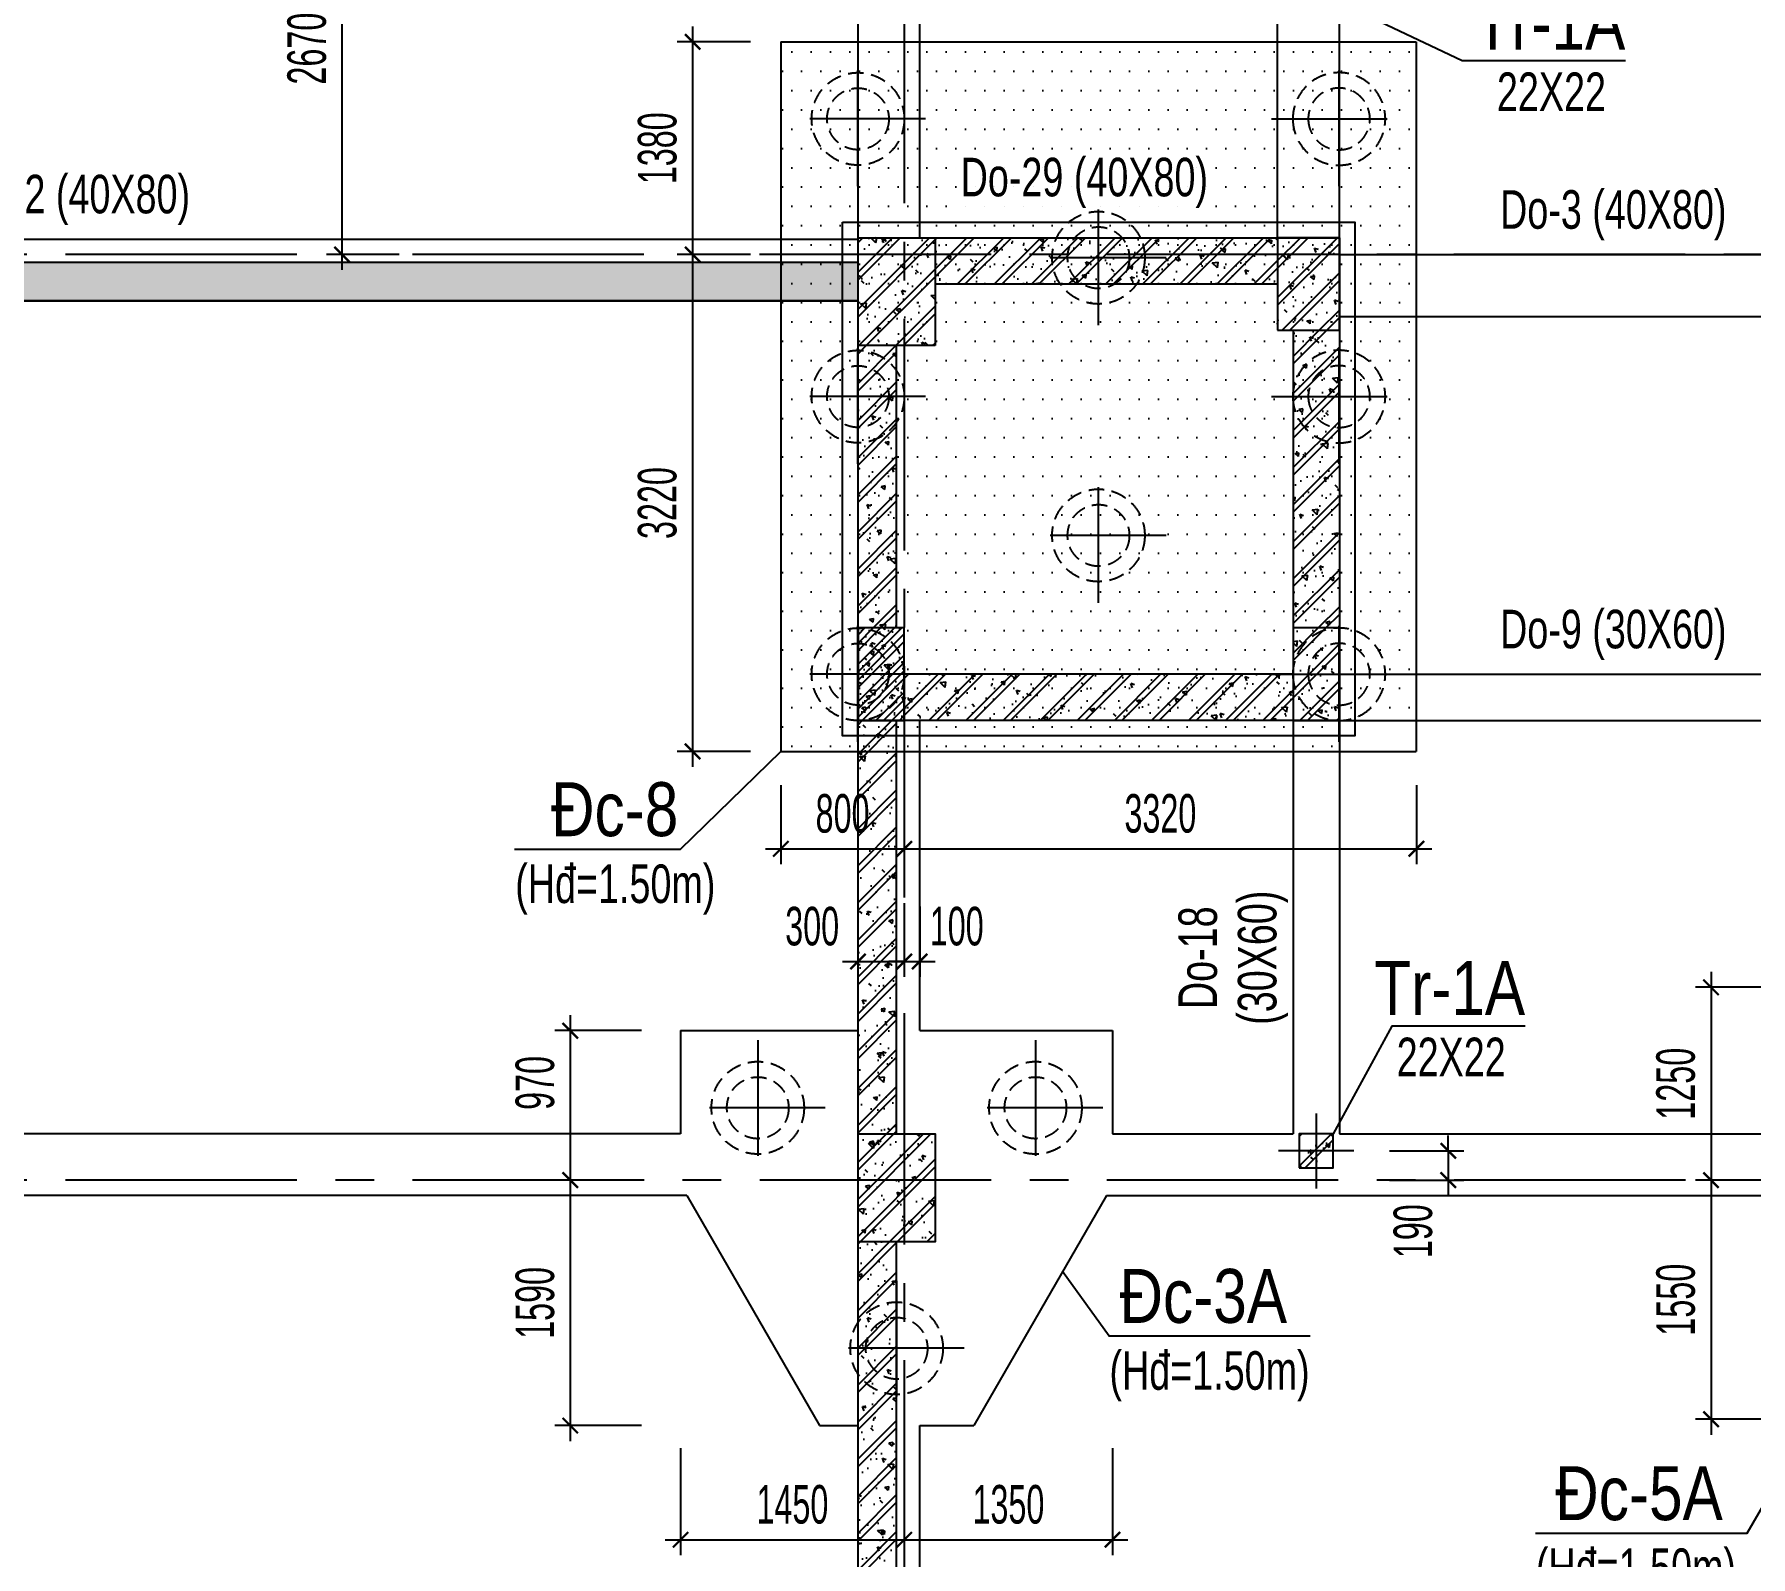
# Model space of a CAD drawing. Header units: millimetres. Extents: x 71 to 1853844, y -54216 to 5184.
# Drawn here: x 1788435 to 1799560, y -17602 to -7733 of the extents above; entities that cross this region are included whole.
import ezdxf
from ezdxf.enums import TextEntityAlignment as Align

# ---------------------------------------------------------------- set-up
doc = ezdxf.new("R2010")
doc.units = ezdxf.units.MM
doc.header["$LTSCALE"] = 1000
doc.header["$MEASUREMENT"] = 0
doc.header["$PDMODE"] = 3
doc.linetypes.add('CENTER2', pattern=[1.125, 0.75, -0.125, 0.125, -0.125])
doc.linetypes.add('HIDDEN', pattern=[0.375, 0.25, -0.125])
doc.layers.get('0').update_dxf_attribs({"linetype": 'CONTINUOUS'})
doc.layers.get('Defpoints').update_dxf_attribs({"linetype": 'CONTINUOUS'})
for name, color, linetype in [('CDC.01.AXIS', 160, 'CENTER2'), ('CDC.02.DIM', 1, 'CONTINUOUS'), ('CDC.03.BORDER', 3, 'CONTINUOUS'), ('CDC.04.HIDDEN', 8, 'HIDDEN'), ('CDC.06.TEXT', 2, 'CONTINUOUS'), ('CDC.09.COLUMN', 4, 'CONTINUOUS'), ('CDC.10.HATCH', 9, 'CONTINUOUS'), ('CDC.11.NOTE', 8, 'CONTINUOUS')]:
    doc.layers.add(name, color=color, linetype=linetype)
doc.layers.add('KCS_CHI', color=1, linetype='CONTINUOUS', lineweight=15)
doc.styles.add('ARIAL', font='arial.ttf', dxfattribs={"width": 0.6})
doc.dimstyles.new('100', dxfattribs={"dimscale": 100, "dimtxt": 2.5, "dimasz": 1, "dimexe": 1, "dimexo": 0, "dimgap": 1, "dimtad": 1, "dimdec": 0, "dimdsep": 46, "dimtxsty": 'ARIAL', "dimblk": 'ARCHTICK', "dimcen": 1, "dimdle": 1, "dimclrd": 1, "dimclre": 1, "dimclrt": 2, "dimadec": 0, "dimazin": 0, "dimtfac": 0.00072, "dimtdec": 0, "dimtix": 1, "dimtmove": 2, "dimatfit": 3, "dimldrblk": 'ARCHTICK', "dimfxl": 1, "dimtolj": 1, "dimarcsym": 0})
pattern_1 = [(140, (1206.07, 2432.2), (25.100854, 286.904073), [30, -330]), (85, (1206.07, 2432.2), (-300.876853, -55.500533), [24, -264]), (190.4514, (1208.16, 2456.1), (-275.775817, 231.403753), [25.496076, -280.456845]), (136.1842, (1126.07, 2432.2), (66.207606, 426.89642), [45, -495]), (186.6356, (1131.6, 2467.78), (-389.64715, 373.86508), [38.24412, -420.6852]), (81.1842, (1126.07, 2432.2), (-389.64744, 373.86478), [36, -396]), (111, (1146.07, 2472.2), (161.047556, 238.76282), [30, -330]), (316, (1146.07, 2472.2), (146.215924, 268.75285), [24, -264]), (161.4514, (1159.5, 2492.1), (-129.0122, 336.08905), [25.496076, -280.456845]), (157.5, (1206.07, 2432.2), (-117.749785, -62.3664733), [0, -260.8, 0, -268, 0, -265]), (94.5, (1206.07, 2432.2), (-152.041275, 113.34037), [0, -152.8, 0, -254.8, 0, -101]), (57.5, (1206.07, 2343), (9.021949, 213.5289745), [0, -100, 0, -312, 0, -414]), (47.5, (1206.07, 2303), (-40.041993, 233.274468), [0, -130, 0, -207.2, 0, -294]), (45, (1206.07, 2432.2), (-120.208153, 120.208153), []), (45, (1157.07, 2432.2), (-120.208153, 120.208153), [])]
pattern_2 = [(140, (2432396.05, -1818518.37), (25.100854, 286.904073), [30, -330]), (85, (2432396.05, -1818518.37), (-300.876853, -55.500533), [24, -264]), (190.4514, (2432398.14, -1818494.46), (-275.775817, 231.403753), [25.496076, -280.456845]), (136.1842, (2432316.05, -1818518.37), (66.207606, 426.89642), [45, -495]), (186.6356, (2432321.57, -1818482.8), (-389.64715, 373.86508), [38.24412, -420.6852]), (81.1842, (2432316.05, -1818518.37), (-389.64744, 373.86478), [36, -396]), (111, (2432336.05, -1818478.37), (161.047556, 238.76282), [30, -330]), (316, (2432336.05, -1818478.37), (146.215924, 268.75285), [24, -264]), (161.4514, (2432349.47, -1818458.47), (-129.0122, 336.08905), [25.496076, -280.456845]), (157.5, (2432396.05, -1818518.37), (-117.749785, -62.3664733), [0, -260.8, 0, -268, 0, -265]), (94.5, (2432396.05, -1818518.37), (-152.041275, 113.34037), [0, -152.8, 0, -254.8, 0, -101]), (57.5, (2432396.05, -1818607.57), (9.0219487, 213.5289745), [0, -100, 0, -312, 0, -414]), (47.5, (2432396.05, -1818647.57), (-40.041993, 233.274468), [0, -130, 0, -207.2, 0, -294]), (45, (2432396.05, -1818518.37), (-120.208153, 120.208153), []), (45, (2432347.05, -1818518.37), (-120.208153, 120.208153), [])]

# ---------------------------------------------------------------- blocks, each defined once
blk = doc.blocks.new('D600')
at = {"layer": 'CDC.01.AXIS'}
for p, q in [((2659919, 63050), (2659919, 62175)), ((2660356, 62612), (2659482, 62612))]:
    blk.add_line(p, q, dxfattribs=at)
at = {"layer": 'CDC.04.HIDDEN', "ltscale": 0.4}
for radius in [300, 200]:
    blk.add_circle((2659919, 62612), radius, dxfattribs=at)
blk = doc.blocks.new('_ARCHTICK')
at = {"color": 0, "linetype": 'ByBlock', "const_width": 0.15}
blk.add_lwpolyline([(-0.5, -0.5), (0.5, 0.5)], dxfattribs=at)
blk = doc.blocks.new('*D72')
at = {"layer": 'CDC.02.DIM', "color": 1, "lineweight": -2, "transparency": 16777216}
for p, q in [((1792624, -16898), (1792624, -17592)), ((1794074, -16898), (1794074, -17592)), ((1792524, -17492), (1794174, -17492))]:
    blk.add_line(p, q, dxfattribs=at)
at = {"layer": 'Defpoints', "color": 0, "transparency": 16777216}
for p in [(1792624, -16898), (1794074, -16898), (1794074, -17492)]:
    blk.add_point(p, dxfattribs=at)
at = {"layer": 'CDC.02.DIM', "color": 1, "lineweight": -2, "transparency": 16777216, "xscale": 100, "yscale": 100, "zscale": 100, "rotation": 180}
blk.add_blockref('_ARCHTICK', (1792624, -17492), dxfattribs=at)
at = {"layer": 'CDC.02.DIM', "color": 1, "lineweight": -2, "transparency": 16777216, "xscale": 100, "yscale": 100, "zscale": 100}
blk.add_blockref('_ARCHTICK', (1794074, -17492), dxfattribs=at)
at = {"layer": 'CDC.02.DIM', "color": 2, "transparency": 16777216, "insert": (1793349, -17264), "char_height": 250, "attachment_point": 5, "style": 'ARIAL'}
blk.add_mtext('\\A1;1450', dxfattribs=at)
blk = doc.blocks.new('*D73')
at = {"layer": 'CDC.02.DIM', "color": 1, "lineweight": -2, "transparency": 16777216}
for p, q in [((1794074, -16898), (1794074, -17592)), ((1795424, -16898), (1795424, -17592)), ((1793974, -17492), (1795524, -17492))]:
    blk.add_line(p, q, dxfattribs=at)
at = {"layer": 'Defpoints', "color": 0, "transparency": 16777216}
for p in [(1794074, -16898), (1795424, -16898), (1795424, -17492)]:
    blk.add_point(p, dxfattribs=at)
at = {"layer": 'CDC.02.DIM', "color": 1, "lineweight": -2, "transparency": 16777216, "xscale": 100, "yscale": 100, "zscale": 100, "rotation": 180}
blk.add_blockref('_ARCHTICK', (1794074, -17492), dxfattribs=at)
at = {"layer": 'CDC.02.DIM', "color": 1, "lineweight": -2, "transparency": 16777216, "xscale": 100, "yscale": 100, "zscale": 100}
blk.add_blockref('_ARCHTICK', (1795424, -17492), dxfattribs=at)
at = {"layer": 'CDC.02.DIM', "color": 2, "transparency": 16777216, "insert": (1794749, -17264), "char_height": 250, "attachment_point": 5, "style": 'ARIAL'}
blk.add_mtext('\\A1;1350', dxfattribs=at)
blk = doc.blocks.new('*D74')
at = {"layer": 'CDC.02.DIM', "color": 1, "lineweight": -2, "transparency": 16777216}
for p, q in [((1791909, -14092), (1791909, -15261)), ((1792370, -14192), (1791809, -14192)), ((1792370, -15161), (1791809, -15161))]:
    blk.add_line(p, q, dxfattribs=at)
at = {"layer": 'Defpoints', "color": 0, "transparency": 16777216}
for p in [(1792370, -14192), (1791909, -15161), (1792370, -15161)]:
    blk.add_point(p, dxfattribs=at)
at = {"layer": 'CDC.02.DIM', "color": 1, "lineweight": -2, "transparency": 16777216, "xscale": 100, "yscale": 100, "zscale": 100}
for p, rotation in [((1791909, -14192), 90), ((1791909, -15161), 270)]:
    blk.add_blockref('_ARCHTICK', p, dxfattribs=dict(at, rotation=rotation))
at = {"layer": 'CDC.02.DIM', "color": 2, "transparency": 16777216, "insert": (1791681, -14531), "char_height": 250, "attachment_point": 5, "rotation": 90, "style": 'ARIAL'}
blk.add_mtext('\\A1;970', dxfattribs=at)
blk = doc.blocks.new('*D75')
at = {"layer": 'CDC.02.DIM', "color": 1, "lineweight": -2, "transparency": 16777216}
for p, q in [((1791909, -15061), (1791909, -16852)), ((1792370, -15161), (1791809, -15161)), ((1792370, -16752), (1791809, -16752))]:
    blk.add_line(p, q, dxfattribs=at)
at = {"layer": 'Defpoints', "color": 0, "transparency": 16777216}
for p in [(1792370, -15161), (1791909, -16752), (1792370, -16752)]:
    blk.add_point(p, dxfattribs=at)
at = {"layer": 'CDC.02.DIM', "color": 1, "lineweight": -2, "transparency": 16777216, "xscale": 100, "yscale": 100, "zscale": 100}
for p, rotation in [((1791909, -15161), 90), ((1791909, -16752), 270)]:
    blk.add_blockref('_ARCHTICK', p, dxfattribs=dict(at, rotation=rotation))
at = {"layer": 'CDC.02.DIM', "color": 2, "transparency": 16777216, "insert": (1791681, -15957), "char_height": 250, "attachment_point": 5, "rotation": 90, "style": 'ARIAL'}
blk.add_mtext('\\A1;1590', dxfattribs=at)
blk = doc.blocks.new('*D133')
at = {"layer": 'CDC.02.DIM', "color": 1, "lineweight": -2, "transparency": 16777216}
for p, q in [((1799303, -13811), (1799303, -15261)), ((1799770, -13911), (1799203, -13911)), ((1799770, -15161), (1799203, -15161))]:
    blk.add_line(p, q, dxfattribs=at)
at = {"layer": 'Defpoints', "color": 0, "transparency": 16777216}
for p in [(1799770, -13911), (1799303, -15161), (1799770, -15161)]:
    blk.add_point(p, dxfattribs=at)
at = {"layer": 'CDC.02.DIM', "color": 1, "lineweight": -2, "transparency": 16777216, "xscale": 100, "yscale": 100, "zscale": 100}
for p, rotation in [((1799303, -13911), 90), ((1799303, -15161), 270)]:
    blk.add_blockref('_ARCHTICK', p, dxfattribs=dict(at, rotation=rotation))
at = {"layer": 'CDC.02.DIM', "color": 2, "transparency": 16777216, "insert": (1799075, -14536), "char_height": 250, "attachment_point": 5, "rotation": 90, "style": 'ARIAL'}
blk.add_mtext('\\A1;1250', dxfattribs=at)
blk = doc.blocks.new('*D134')
at = {"layer": 'CDC.02.DIM', "color": 1, "lineweight": -2, "transparency": 16777216}
for p, q in [((1799303, -15061), (1799303, -16811)), ((1799770, -15161), (1799203, -15161)), ((1799770, -16711), (1799203, -16711))]:
    blk.add_line(p, q, dxfattribs=at)
at = {"layer": 'Defpoints', "color": 0, "transparency": 16777216}
for p in [(1799770, -15161), (1799303, -16711), (1799770, -16711)]:
    blk.add_point(p, dxfattribs=at)
at = {"layer": 'CDC.02.DIM', "color": 1, "lineweight": -2, "transparency": 16777216, "xscale": 100, "yscale": 100, "zscale": 100}
for p, rotation in [((1799303, -15161), 90), ((1799303, -16711), 270)]:
    blk.add_blockref('_ARCHTICK', p, dxfattribs=dict(at, rotation=rotation))
at = {"layer": 'CDC.02.DIM', "color": 2, "transparency": 16777216, "insert": (1799075, -15936), "char_height": 250, "attachment_point": 5, "rotation": 90, "style": 'ARIAL'}
blk.add_mtext('\\A1;1550', dxfattribs=at)
blk = doc.blocks.new('*D184')
at = {"layer": 'CDC.02.DIM', "color": 1, "lineweight": -2, "transparency": 16777216}
for p, q in [((1793274, -12600), (1793274, -13113)), ((1794074, -12600), (1794074, -13113)), ((1793174, -13013), (1794174, -13013))]:
    blk.add_line(p, q, dxfattribs=at)
at = {"layer": 'Defpoints', "color": 0, "transparency": 16777216}
for p in [(1793274, -12600), (1794074, -12600), (1794074, -13013)]:
    blk.add_point(p, dxfattribs=at)
at = {"layer": 'CDC.02.DIM', "color": 1, "lineweight": -2, "transparency": 16777216, "xscale": 100, "yscale": 100, "zscale": 100, "rotation": 180}
blk.add_blockref('_ARCHTICK', (1793274, -13013), dxfattribs=at)
at = {"layer": 'CDC.02.DIM', "color": 1, "lineweight": -2, "transparency": 16777216, "xscale": 100, "yscale": 100, "zscale": 100}
blk.add_blockref('_ARCHTICK', (1794074, -13013), dxfattribs=at)
at = {"layer": 'CDC.02.DIM', "color": 2, "transparency": 16777216, "insert": (1793674, -12785), "char_height": 250, "attachment_point": 5, "style": 'ARIAL'}
blk.add_mtext('\\A1;800', dxfattribs=at)
blk = doc.blocks.new('*D185')
at = {"layer": 'CDC.02.DIM', "color": 1, "lineweight": -2, "transparency": 16777216}
for p, q in [((1794074, -12600), (1794074, -13113)), ((1797394, -12600), (1797394, -13113)), ((1793974, -13013), (1797494, -13013))]:
    blk.add_line(p, q, dxfattribs=at)
at = {"layer": 'Defpoints', "color": 0, "transparency": 16777216}
for p in [(1794074, -12600), (1797394, -12600), (1797394, -13013)]:
    blk.add_point(p, dxfattribs=at)
at = {"layer": 'CDC.02.DIM', "color": 1, "lineweight": -2, "transparency": 16777216, "xscale": 100, "yscale": 100, "zscale": 100, "rotation": 180}
blk.add_blockref('_ARCHTICK', (1794074, -13013), dxfattribs=at)
at = {"layer": 'CDC.02.DIM', "color": 1, "lineweight": -2, "transparency": 16777216, "xscale": 100, "yscale": 100, "zscale": 100}
blk.add_blockref('_ARCHTICK', (1797394, -13013), dxfattribs=at)
at = {"layer": 'CDC.02.DIM', "color": 2, "transparency": 16777216, "insert": (1795734, -12785), "char_height": 250, "attachment_point": 5, "style": 'ARIAL'}
blk.add_mtext('\\A1;3320', dxfattribs=at)
blk = doc.blocks.new('*D186')
at = {"layer": 'CDC.02.DIM', "color": 1, "lineweight": -2, "transparency": 16777216}
for p, q in [((1793077, -7782), (1792602, -7782)), ((1792702, -7682), (1792702, -9261)), ((1793077, -9161), (1792602, -9161))]:
    blk.add_line(p, q, dxfattribs=at)
at = {"layer": 'Defpoints', "color": 0, "transparency": 16777216}
for p in [(1793077, -7782), (1792702, -9161), (1793077, -9161)]:
    blk.add_point(p, dxfattribs=at)
at = {"layer": 'CDC.02.DIM', "color": 1, "lineweight": -2, "transparency": 16777216, "xscale": 100, "yscale": 100, "zscale": 100}
for p, rotation in [((1792702, -7782), 90), ((1792702, -9161), 270)]:
    blk.add_blockref('_ARCHTICK', p, dxfattribs=dict(at, rotation=rotation))
at = {"layer": 'CDC.02.DIM', "color": 2, "transparency": 16777216, "insert": (1792474, -8472), "char_height": 250, "attachment_point": 5, "rotation": 90, "style": 'ARIAL'}
blk.add_mtext('\\A1;1380', dxfattribs=at)
blk = doc.blocks.new('*D187')
at = {"layer": 'CDC.02.DIM', "color": 1, "lineweight": -2, "transparency": 16777216}
for p, q in [((1792702, -9061), (1792702, -12482)), ((1793077, -9161), (1792602, -9161)), ((1793077, -12382), (1792602, -12382))]:
    blk.add_line(p, q, dxfattribs=at)
at = {"layer": 'Defpoints', "color": 0, "transparency": 16777216}
for p in [(1793077, -9161), (1792702, -12382), (1793077, -12382)]:
    blk.add_point(p, dxfattribs=at)
at = {"layer": 'CDC.02.DIM', "color": 1, "lineweight": -2, "transparency": 16777216, "xscale": 100, "yscale": 100, "zscale": 100}
for p, rotation in [((1792702, -9161), 90), ((1792702, -12382), 270)]:
    blk.add_blockref('_ARCHTICK', p, dxfattribs=dict(at, rotation=rotation))
at = {"layer": 'CDC.02.DIM', "color": 2, "transparency": 16777216, "insert": (1792474, -10772), "char_height": 250, "attachment_point": 5, "rotation": 90, "style": 'ARIAL'}
blk.add_mtext('\\A1;3220', dxfattribs=at)
blk = doc.blocks.new('*D192')
at = {"layer": 'CDC.02.DIM', "color": 1, "lineweight": -2, "transparency": 16777216}
for p, q in [((1790429, -6391), (1790429, -9261)), ((1790800, -6491), (1790329, -6491)), ((1790800, -9161), (1790329, -9161))]:
    blk.add_line(p, q, dxfattribs=at)
at = {"layer": 'Defpoints', "color": 0, "transparency": 16777216}
for p in [(1790800, -6491), (1790429, -9161), (1790800, -9161)]:
    blk.add_point(p, dxfattribs=at)
at = {"layer": 'CDC.02.DIM', "color": 1, "lineweight": -2, "transparency": 16777216, "xscale": 100, "yscale": 100, "zscale": 100}
for p, rotation in [((1790429, -6491), 90), ((1790429, -9161), 270)]:
    blk.add_blockref('_ARCHTICK', p, dxfattribs=dict(at, rotation=rotation))
at = {"layer": 'CDC.02.DIM', "color": 2, "transparency": 16777216, "insert": (1790202, -7826), "char_height": 250, "attachment_point": 5, "rotation": 90, "style": 'ARIAL'}
blk.add_mtext('\\A1;2670', dxfattribs=at)
blk = doc.blocks.new('*D211')
at = {"layer": 'CDC.02.DIM', "color": 1, "lineweight": -2, "transparency": 16777216}
for p, q in [((1797600, -14971), (1797600, -14871)), ((1797219, -14971), (1797700, -14971)), ((1797600, -14971), (1797600, -15161)), ((1797219, -15161), (1797700, -15161)), ((1797600, -15161), (1797600, -15261))]:
    blk.add_line(p, q, dxfattribs=at)
at = {"layer": 'Defpoints', "color": 0, "transparency": 16777216}
for p in [(1797219, -14971), (1797219, -15161), (1797600, -15161)]:
    blk.add_point(p, dxfattribs=at)
at = {"layer": 'CDC.02.DIM', "color": 1, "lineweight": -2, "transparency": 16777216, "xscale": 100, "yscale": 100, "zscale": 100}
for p, rotation in [((1797600, -14971), 270), ((1797600, -15161), 90)]:
    blk.add_blockref('_ARCHTICK', p, dxfattribs=dict(at, rotation=rotation))
at = {"layer": 'CDC.02.DIM', "color": 2, "transparency": 16777216, "insert": (1797372, -15492), "char_height": 250, "attachment_point": 5, "rotation": 90, "style": 'ARIAL'}
blk.add_mtext('\\A1;190', dxfattribs=at)
blk = doc.blocks.new('*D438')
at = {"layer": 'Defpoints', "color": 0, "transparency": 16777216}
for p in [(1793774, -13365), (1794074, -13365), (1794074, -13744)]:
    blk.add_point(p, dxfattribs=at)
at = {"layer": 'KCS_CHI', "color": 1, "lineweight": -2, "transparency": 16777216}
for p, q in [((1793774, -13365), (1793774, -13844)), ((1794074, -13365), (1794074, -13844)), ((1793674, -13744), (1794174, -13744))]:
    blk.add_line(p, q, dxfattribs=at)
at = {"layer": 'KCS_CHI', "color": 1, "lineweight": -2, "transparency": 16777216, "xscale": 100, "yscale": 100, "zscale": 100, "rotation": 180}
blk.add_blockref('_ARCHTICK', (1793774, -13744), dxfattribs=at)
at = {"layer": 'KCS_CHI', "color": 1, "lineweight": -2, "transparency": 16777216, "xscale": 100, "yscale": 100, "zscale": 100}
blk.add_blockref('_ARCHTICK', (1794074, -13744), dxfattribs=at)
at = {"layer": 'KCS_CHI', "color": 2, "transparency": 16777216, "insert": (1793477, -13516), "char_height": 250, "attachment_point": 5, "style": 'ARIAL'}
blk.add_mtext('\\A1;300', dxfattribs=at)
blk = doc.blocks.new('*D439')
at = {"layer": 'Defpoints', "color": 0, "transparency": 16777216}
for p in [(1794074, -13365), (1794174, -13388), (1794174, -13744)]:
    blk.add_point(p, dxfattribs=at)
at = {"layer": 'KCS_CHI', "color": 1, "lineweight": -2, "transparency": 16777216}
for p, q in [((1794074, -13365), (1794074, -13844)), ((1794174, -13388), (1794174, -13844)), ((1794074, -13744), (1793974, -13744)), ((1794074, -13744), (1794174, -13744)), ((1794174, -13744), (1794274, -13744))]:
    blk.add_line(p, q, dxfattribs=at)
at = {"layer": 'KCS_CHI', "color": 1, "lineweight": -2, "transparency": 16777216, "xscale": 100, "yscale": 100, "zscale": 100}
blk.add_blockref('_ARCHTICK', (1794074, -13744), dxfattribs=at)
at = {"layer": 'KCS_CHI', "color": 1, "lineweight": -2, "transparency": 16777216, "xscale": 100, "yscale": 100, "zscale": 100, "rotation": 180}
blk.add_blockref('_ARCHTICK', (1794174, -13744), dxfattribs=at)
at = {"layer": 'KCS_CHI', "color": 2, "transparency": 16777216, "insert": (1794414, -13516), "char_height": 250, "attachment_point": 5, "style": 'ARIAL'}
blk.add_mtext('\\A1;100', dxfattribs=at)

msp = doc.modelspace()

# ---------------------------------------------------------------- hatches: boundary and pattern name
at = {"layer": 'CDC.10.HATCH'}
h = msp.add_hatch(dxfattribs=at)
h.set_pattern_fill('DOTS', color=256, scale=2000, style=0)
h.set_pattern_definition([(0, (-2903.93, 9402.2), (62.5, 125), [0, -125])])
h.paths.add_polyline_path([(1797391.9, -7781.5), (1793274.3, -7781.5), (1793274.3, -9061.7), (1793274.3, -12381.5), (1794174.3, -12381.5), (1796894.2, -12381.5), (1796894.2, -12181.5), (1797391.9, -12181.5)])
h = msp.add_hatch(dxfattribs=at)
h.set_pattern_fill('1BETONG2-BOP', color=256, scale=40, angle=90, style=0, pattern_type=2)
h.set_pattern_definition(pattern_1)
h.paths.add_polyline_path([(1794274.3, -9051.5), (1793774.3, -9051.5), (1793774.3, -9751.5), (1794274.3, -9751.5)])
h = msp.add_hatch(dxfattribs=at)
h.set_pattern_fill('1BETONG2-BOP', color=256, scale=40, angle=90, style=0, pattern_type=2)
h.set_pattern_definition(pattern_1)
h.paths.add_polyline_path([(1794274.3, -9051.5), (1793774.3, -9051.5), (1793774.3, -9751.5), (1794274.3, -9751.5)])
h = msp.add_hatch(dxfattribs=at)
h.set_pattern_fill('1BETONG2-BOP', color=256, scale=40, angle=90, style=0, pattern_type=2)
h.set_pattern_definition(pattern_1)
h.paths.add_polyline_path([(1794274.3, -9051.5), (1793774.3, -9051.5), (1793774.3, -9751.5), (1794274.3, -9751.5)])
h = msp.add_hatch(dxfattribs=at)
h.set_pattern_fill('1BETONG2-BOP', color=256, scale=40, angle=90, style=0, pattern_type=2)
h.set_pattern_definition(pattern_1)
h.paths.add_polyline_path([(1794274.3, -9051.5), (1793774.3, -9051.5), (1793774.3, -9751.5), (1794274.3, -9751.5)])
h = msp.add_hatch(dxfattribs=at)
h.set_pattern_fill('1BETONG2-BOP', color=256, scale=40, angle=90, style=0, pattern_type=2)
h.set_pattern_definition(pattern_1)
h.paths.add_polyline_path([(1794274.3, -9051.5), (1793774.3, -9051.5), (1793774.3, -9751.5), (1794274.3, -9751.5)])
h = msp.add_hatch(dxfattribs=at)
h.set_pattern_fill('1BETONG2-BOP', color=256, scale=40, angle=90, style=0, pattern_type=2)
h.set_pattern_definition(pattern_1)
h.paths.add_polyline_path([(1794274.3, -9051.5), (1793774.3, -9051.5), (1793774.3, -9751.5), (1794274.3, -9751.5)])
h = msp.add_hatch(dxfattribs=at)
h.set_pattern_fill('1BETONG2-BOP', color=256, scale=40, angle=90, style=0, pattern_type=2)
h.set_pattern_definition(pattern_1)
h.paths.add_polyline_path([(1796494.2, -9051.5), (1794274.3, -9051.5), (1794274.3, -9351.5), (1796494.2, -9351.5)])
h.paths.add_polyline_path([(1796894.2, -9651.5), (1796594.2, -9651.5), (1796594.2, -11581.5), (1796894.2, -11581.5)])
h.paths.add_polyline_path([(1796594.2, -11881.5), (1794074.3, -11881.5), (1794074.3, -12181.5), (1796594.2, -12181.5)])
h.paths.add_polyline_path([(1794024.3, -11581.5), (1794024.3, -9751.5), (1793774.3, -9751.5), (1793774.3, -11581.5)])
h = msp.add_hatch(dxfattribs=at)
h.set_pattern_fill('1BETONG2-BOP', color=256, scale=40, angle=90, style=0, pattern_type=2)
h.set_pattern_definition(pattern_1)
h.paths.add_polyline_path([(1796894.2, -9651.5), (1796894.2, -9051.5), (1796494.2, -9051.5), (1796494.2, -9651.5)])
h = msp.add_hatch(dxfattribs=at)
h.set_pattern_fill('1BETONG2-BOP', color=256, scale=40, angle=90, style=0, pattern_type=2)
h.set_pattern_definition(pattern_1)
h.paths.add_polyline_path([(1796894.2, -9651.5), (1796894.2, -9051.5), (1796494.2, -9051.5), (1796494.2, -9651.5)])
h = msp.add_hatch(dxfattribs=at)
h.set_pattern_fill('1BETONG2-BOP', color=256, scale=40, angle=90, style=0, pattern_type=2)
h.set_pattern_definition(pattern_1)
h.paths.add_polyline_path([(1796894.2, -9651.5), (1796894.2, -9051.5), (1796494.2, -9051.5), (1796494.2, -9651.5)])
h = msp.add_hatch(dxfattribs=at)
h.set_pattern_fill('1BETONG2-BOP', color=256, scale=40, angle=90, style=0, pattern_type=2)
h.set_pattern_definition(pattern_1)
h.paths.add_polyline_path([(1796894.2, -9651.5), (1796894.2, -9051.5), (1796494.2, -9051.5), (1796494.2, -9651.5)])
h = msp.add_hatch(dxfattribs=at)
h.set_pattern_fill('1BETONG2-BOP', color=256, scale=40, angle=90, style=0, pattern_type=2)
h.set_pattern_definition(pattern_1)
h.paths.add_polyline_path([(1796894.2, -9651.5), (1796894.2, -9051.5), (1796494.2, -9051.5), (1796494.2, -9651.5)])
h = msp.add_hatch(dxfattribs=at)
h.set_pattern_fill('1BETONG2-BOP', color=256, scale=40, angle=90, style=0, pattern_type=2)
h.set_pattern_definition(pattern_1)
h.paths.add_polyline_path([(1796894.2, -9651.5), (1796894.2, -9051.5), (1796494.2, -9051.5), (1796494.2, -9651.5)])
h = msp.add_hatch(dxfattribs=at)
h.set_pattern_fill('1BETONG2-BOP', color=256, scale=40, angle=90, style=0, pattern_type=2)
h.set_pattern_definition(pattern_1)
h.paths.add_polyline_path([(1793774.3, -9211.7), (1786324.3, -9211.7), (1786324.3, -9461.7), (1793774.3, -9461.7)])
h = msp.add_hatch(dxfattribs=at)
h.set_pattern_fill('1BETONG2-BOP', color=256, scale=40, angle=90, style=0, pattern_type=2)
h.set_pattern_definition(pattern_2)
h.paths.add_polyline_path([(1794074.3, -12181.5), (1794074.3, -11581.5), (1793774.3, -11581.5), (1793774.3, -12181.5)])
h = msp.add_hatch(dxfattribs=at)
h.set_pattern_fill('1BETONG2-BOP', color=256, scale=40, angle=90, style=0, pattern_type=2)
h.set_pattern_definition(pattern_2)
h.paths.add_polyline_path([(1794074.3, -12181.5), (1794074.3, -11581.5), (1793774.3, -11581.5), (1793774.3, -12181.5)])
h = msp.add_hatch(dxfattribs=at)
h.set_pattern_fill('1BETONG2-BOP', color=256, scale=40, angle=90, style=0, pattern_type=2)
h.set_pattern_definition(pattern_2)
h.paths.add_polyline_path([(1794074.3, -12181.5), (1794074.3, -11581.5), (1793774.3, -11581.5), (1793774.3, -12181.5)])
h = msp.add_hatch(dxfattribs=at)
h.set_pattern_fill('1BETONG2-BOP', color=256, scale=40, angle=90, style=0, pattern_type=2)
h.set_pattern_definition(pattern_2)
h.paths.add_polyline_path([(1794074.3, -12181.5), (1794074.3, -11581.5), (1793774.3, -11581.5), (1793774.3, -12181.5)])
h = msp.add_hatch(dxfattribs=at)
h.set_pattern_fill('1BETONG2-BOP', color=256, scale=40, angle=90, style=0, pattern_type=2)
h.set_pattern_definition(pattern_2)
h.paths.add_polyline_path([(1794074.3, -12181.5), (1794074.3, -11581.5), (1793774.3, -11581.5), (1793774.3, -12181.5)])
h = msp.add_hatch(dxfattribs=at)
h.set_pattern_fill('1BETONG2-BOP', color=256, scale=40, angle=90, style=0, pattern_type=2)
h.set_pattern_definition(pattern_2)
h.paths.add_polyline_path([(1794074.3, -12181.5), (1794074.3, -11581.5), (1793774.3, -11581.5), (1793774.3, -12181.5)])
h = msp.add_hatch(dxfattribs=at)
h.set_pattern_fill('1BETONG2-BOP', color=256, scale=40, angle=90, style=0, pattern_type=2)
h.set_pattern_definition(pattern_2)
h.paths.add_polyline_path([(1794074.3, -12181.5), (1794074.3, -11581.5), (1793774.3, -11581.5), (1793774.3, -12181.5)])
h = msp.add_hatch(dxfattribs=at)
h.set_pattern_fill('1BETONG2-BOP', color=256, scale=40, angle=90, style=0, pattern_type=2)
h.set_pattern_definition(pattern_2)
h.paths.add_polyline_path([(1794074.3, -12181.5), (1794074.3, -11581.5), (1793774.3, -11581.5), (1793774.3, -12181.5)])
h = msp.add_hatch(dxfattribs=at)
h.set_pattern_fill('1BETONG2-BOP', color=256, scale=40, angle=90, style=0, pattern_type=2)
h.set_pattern_definition(pattern_2)
h.paths.add_polyline_path([(1794074.3, -12181.5), (1794074.3, -11581.5), (1793774.3, -11581.5), (1793774.3, -12181.5)])
h = msp.add_hatch(dxfattribs=at)
h.set_pattern_fill('1BETONG2-BOP', color=256, scale=40, angle=90, style=0, pattern_type=2)
h.set_pattern_definition(pattern_2)
h.paths.add_polyline_path([(1794074.3, -12181.5), (1794074.3, -11581.5), (1793774.3, -11581.5), (1793774.3, -12181.5)])
h = msp.add_hatch(dxfattribs=at)
h.set_pattern_fill('1BETONG2-BOP', color=256, scale=40, angle=90, style=0, pattern_type=2)
h.set_pattern_definition(pattern_2)
h.paths.add_polyline_path([(1794074.3, -12181.5), (1794074.3, -11581.5), (1793774.3, -11581.5), (1793774.3, -12181.5)])
h = msp.add_hatch(dxfattribs=at)
h.set_pattern_fill('1BETONG2-BOP', color=256, scale=40, angle=90, style=0, pattern_type=2)
h.set_pattern_definition(pattern_2)
h.paths.add_polyline_path([(1794074.3, -12181.5), (1794074.3, -11581.5), (1793774.3, -11581.5), (1793774.3, -12181.5)])
h = msp.add_hatch(dxfattribs=at)
h.set_pattern_fill('1BETONG2-BOP', color=256, scale=40, angle=90, style=0, pattern_type=2)
h.set_pattern_definition(pattern_2)
h.paths.add_polyline_path([(1794074.3, -12181.5), (1794074.3, -11581.5), (1793774.3, -11581.5), (1793774.3, -12181.5)])
h = msp.add_hatch(dxfattribs=at)
h.set_pattern_fill('1BETONG2-BOP', color=256, scale=40, angle=90, style=0, pattern_type=2)
h.set_pattern_definition(pattern_2)
h.paths.add_polyline_path([(1794074.3, -12181.5), (1794074.3, -11581.5), (1793774.3, -11581.5), (1793774.3, -12181.5)])
h = msp.add_hatch(dxfattribs=at)
h.set_pattern_fill('1BETONG2-BOP', color=256, scale=40, angle=90, style=0, pattern_type=2)
h.set_pattern_definition(pattern_2)
h.paths.add_polyline_path([(1794074.3, -12181.5), (1794074.3, -11581.5), (1793774.3, -11581.5), (1793774.3, -12181.5)])
h = msp.add_hatch(dxfattribs=at)
h.set_pattern_fill('1BETONG2-BOP', color=256, scale=40, angle=90, style=0, pattern_type=2)
h.set_pattern_definition(pattern_1)
h.paths.add_polyline_path([(1794074.3, -12181.5), (1794074.3, -11581.5), (1793774.3, -11581.5), (1793774.3, -12181.5)])
h = msp.add_hatch(dxfattribs=at)
h.set_pattern_fill('1BETONG2-BOP', color=256, scale=40, angle=90, style=0, pattern_type=2)
h.set_pattern_definition(pattern_1)
h.paths.add_polyline_path([(1796894.2, -12181.5), (1796894.2, -11581.5), (1796594.2, -11581.5), (1796594.2, -12181.5)])
h = msp.add_hatch(dxfattribs=at)
h.set_pattern_fill('1BETONG2-BOP', color=256, scale=40, angle=90, style=0, pattern_type=2)
h.set_pattern_definition(pattern_1)
h.paths.add_polyline_path([(1796894.2, -12181.5), (1796894.2, -11581.5), (1796594.2, -11581.5), (1796594.2, -12181.5)])
h = msp.add_hatch(dxfattribs=at)
h.set_pattern_fill('1BETONG2-BOP', color=256, scale=40, angle=90, style=0, pattern_type=2)
h.set_pattern_definition(pattern_1)
h.paths.add_polyline_path([(1796894.2, -12181.5), (1796894.2, -11581.5), (1796594.2, -11581.5), (1796594.2, -12181.5)])
h = msp.add_hatch(dxfattribs=at)
h.set_pattern_fill('1BETONG2-BOP', color=256, scale=40, angle=90, style=0, pattern_type=2)
h.set_pattern_definition(pattern_1)
h.paths.add_polyline_path([(1796894.2, -12181.5), (1796894.2, -11581.5), (1796594.2, -11581.5), (1796594.2, -12181.5)])
h = msp.add_hatch(dxfattribs=at)
h.set_pattern_fill('1BETONG2-BOP', color=256, scale=40, angle=90, style=0, pattern_type=2)
h.set_pattern_definition(pattern_1)
h.paths.add_polyline_path([(1796894.2, -12181.5), (1796894.2, -11581.5), (1796594.2, -11581.5), (1796594.2, -12181.5)])
h = msp.add_hatch(dxfattribs=at)
h.set_pattern_fill('1BETONG2-BOP', color=256, scale=40, angle=90, style=0, pattern_type=2)
h.set_pattern_definition(pattern_1)
h.paths.add_polyline_path([(1796894.2, -12181.5), (1796894.2, -11581.5), (1796594.2, -11581.5), (1796594.2, -12181.5)])
h = msp.add_hatch(dxfattribs=at)
h.set_pattern_fill('1BETONG2-BOP', color=256, scale=40, angle=90, style=0, pattern_type=2)
h.set_pattern_definition(pattern_1)
h.paths.add_polyline_path([(1796894.2, -12181.5), (1796894.2, -11581.5), (1796594.2, -11581.5), (1796594.2, -12181.5)])
h = msp.add_hatch(dxfattribs=at)
h.set_pattern_fill('1BETONG2-BOP', color=256, scale=40, angle=90, style=0, pattern_type=2)
h.set_pattern_definition(pattern_1)
h.paths.add_polyline_path([(1796894.2, -12181.5), (1796894.2, -11581.5), (1796594.2, -11581.5), (1796594.2, -12181.5)])
h = msp.add_hatch(dxfattribs=at)
h.set_pattern_fill('1BETONG2-BOP', color=256, scale=40, angle=90, style=0, pattern_type=2)
h.set_pattern_definition(pattern_1)
h.paths.add_polyline_path([(1796894.2, -12181.5), (1796894.2, -11581.5), (1796594.2, -11581.5), (1796594.2, -12181.5)])
h = msp.add_hatch(dxfattribs=at)
h.set_pattern_fill('1BETONG2-BOP', color=256, scale=40, angle=90, style=0, pattern_type=2)
h.set_pattern_definition(pattern_1)
h.paths.add_polyline_path([(1796894.2, -12181.5), (1796894.2, -11581.5), (1796594.2, -11581.5), (1796594.2, -12181.5)])
h = msp.add_hatch(dxfattribs=at)
h.set_pattern_fill('1BETONG2-BOP', color=256, scale=40, angle=90, style=0, pattern_type=2)
h.set_pattern_definition(pattern_1)
h.paths.add_polyline_path([(1796894.2, -12181.5), (1796894.2, -11581.5), (1796594.2, -11581.5), (1796594.2, -12181.5)])
h = msp.add_hatch(dxfattribs=at)
h.set_pattern_fill('1BETONG2-BOP', color=256, scale=40, angle=90, style=0, pattern_type=2)
h.set_pattern_definition(pattern_1)
h.paths.add_polyline_path([(1796894.2, -12181.5), (1796894.2, -11581.5), (1796594.2, -11581.5), (1796594.2, -12181.5)])
h = msp.add_hatch(dxfattribs=at)
h.set_pattern_fill('1BETONG2-BOP', color=256, scale=40, angle=90, style=0, pattern_type=2)
h.set_pattern_definition(pattern_1)
h.paths.add_polyline_path([(1796894.2, -12181.5), (1796894.2, -11581.5), (1796594.2, -11581.5), (1796594.2, -12181.5)])
h = msp.add_hatch(dxfattribs=at)
h.set_pattern_fill('1BETONG2-BOP', color=256, scale=40, angle=90, style=0, pattern_type=2)
h.set_pattern_definition(pattern_1)
h.paths.add_polyline_path([(1796894.2, -12181.5), (1796894.2, -11581.5), (1796594.2, -11581.5), (1796594.2, -12181.5)])
h = msp.add_hatch(dxfattribs=at)
h.set_pattern_fill('1BETONG2-BOP', color=256, scale=40, angle=90, style=0, pattern_type=2)
h.set_pattern_definition(pattern_1)
h.paths.add_polyline_path([(1796894.2, -12181.5), (1796894.2, -11581.5), (1796594.2, -11581.5), (1796594.2, -12181.5)])
h = msp.add_hatch(dxfattribs=at)
h.set_pattern_fill('1BETONG2-BOP', color=256, scale=40, angle=90, style=0, pattern_type=2)
h.set_pattern_definition(pattern_1)
h.paths.add_polyline_path([(1796894.2, -12181.5), (1796894.2, -11581.5), (1796594.2, -11581.5), (1796594.2, -12181.5)])
h = msp.add_hatch(dxfattribs=at)
h.set_pattern_fill('1BETONG2-BOP', color=256, scale=40, angle=90, style=0, pattern_type=2)
h.set_pattern_definition(pattern_1)
h.paths.add_polyline_path([(1794024.3, -12181.5), (1793774.3, -12181.5), (1793774.3, -14861.5), (1794024.3, -14861.5)])
h = msp.add_hatch(dxfattribs=at)
h.set_pattern_fill('1BETONG2-BOP', color=256, scale=40, angle=90, style=0, pattern_type=2)
h.set_pattern_definition(pattern_1)
h.paths.add_polyline_path([(1793774.3, -15561.5), (1794274.3, -15561.5), (1794274.3, -14861.5), (1793774.3, -14861.5)])
h = msp.add_hatch(dxfattribs=at)
h.set_pattern_fill('1BETONG2-BOP', color=256, scale=40, angle=90, style=0, pattern_type=2)
h.set_pattern_definition(pattern_1)
h.paths.add_polyline_path([(1793774.3, -15561.5), (1794274.3, -15561.5), (1794274.3, -14861.5), (1793774.3, -14861.5)])
h = msp.add_hatch(dxfattribs=at)
h.set_pattern_fill('1BETONG2-BOP', color=256, scale=40, angle=90, style=0, pattern_type=2)
h.set_pattern_definition(pattern_1)
h.paths.add_polyline_path([(1796854.2, -14861.5), (1796634.2, -14861.5), (1796634.2, -15081.5), (1796854.2, -15081.5)])
h = msp.add_hatch(dxfattribs=at)
h.set_pattern_fill('1BETONG2-BOP', color=256, scale=40, angle=90, style=0, pattern_type=2)
h.set_pattern_definition(pattern_1)
h.paths.add_polyline_path([(1794024.3, -15561.5), (1793774.3, -15561.5), (1793774.3, -20761.6), (1794024.3, -20761.6)])

# ---------------------------------------------------------------- linework, layer by layer
at = {"layer": 'CDC.01.AXIS', "ltscale": 2}
for p, q in [((1794074.3, -578.6), (1794074.3, -35145.9)), ((1794074.3, -578.6), (1794074.3, -35145.9)), ((1835136.5, -9161.5), (1776902.9, -9161.5)), ((1796744.2, -14727.9), (1796744.2, -15215.1)), ((1796987.9, -14971.5), (1796500.6, -14971.5)), ((1835137.4, -15161.5), (1776689.8, -15161.5)), ((1835137.4, -15161.5), (1776689.8, -15161.5))]:
    msp.add_line(p, q, dxfattribs=at)
at = {"layer": 'CDC.03.BORDER'}
for p, q in [((1796494.2, -9051.5), (1796494.2, -3261.6)), ((1796894.2, -9051.5), (1796894.2, -3261.6)), ((1793774.3, -9051.5), (1793774.3, -4750.7)), ((1794174.3, -9051.5), (1794174.3, -4750.7)), ((1793274.3, -7781.5), (1793274.3, -9061.7)), ((1793274.3, -7781.5), (1797391.9, -7781.5)), ((1797391.9, -7781.5), (1797391.9, -12381.5)), ((1786574.3, -9061.7), (1793774.3, -9061.7)), ((1793274.3, -9061.7), (1793274.3, -12381.5)), ((1796894.2, -9161.5), (1801774.3, -9161.5)), ((1786574.3, -9461.7), (1793774.3, -9461.7)), ((1796894.2, -9561.5), (1801774.3, -9561.5)), ((1796894.2, -11881.5), (1801774.3, -11881.5)), ((1794174.3, -14191.9), (1794174.3, -12181.5)), ((1796594.2, -12181.5), (1796594.2, -14861.5)), ((1796894.2, -12181.5), (1796894.2, -14861.5)), ((1796894.2, -12181.5), (1801774.3, -12181.5)), ((1793274.3, -12381.5), (1794174.3, -12381.5)), ((1793774.3, -14191.9), (1793774.3, -12381.5)), ((1794174.3, -12381.5), (1797391.9, -12381.5)), ((1792624.3, -14191.9), (1793774.3, -14191.9)), ((1792624.3, -14191.9), (1792624.3, -14861.5)), ((1794174.3, -14191.9), (1795424.3, -14191.9)), ((1795424.3, -14191.9), (1795424.3, -14861.5)), ((1792624.3, -14861.5), (1786574.3, -14861.5)), ((1795424.3, -14861.5), (1796594.2, -14861.5)), ((1796894.2, -14861.5), (1799964.4, -14861.5)), ((1792664.5, -15261.5), (1786574.3, -15261.5)), ((1792664.5, -15261.5), (1793524.3, -16750.7)), ((1795384.1, -15261.5), (1794524.3, -16750.7)), ((1795384.1, -15261.5), (1799964.4, -15261.5)), ((1793524.3, -16750.7), (1793774.3, -16750.7)), ((1793774.3, -19711.6), (1793774.3, -16750.7)), ((1794174.3, -19711.6), (1794174.3, -16750.7)), ((1794174.3, -16750.7), (1794524.3, -16750.7))]:
    msp.add_line(p, q, dxfattribs=at)
at = {"layer": 'CDC.09.COLUMN'}
for p, q in [((1793774.3, -9211.7), (1786324.3, -9211.7)), ((1793774.3, -9461.7), (1777774.3, -9461.7)), ((1793774.3, -21461.6), (1793774.3, -9461.7)), ((1794024.3, -11581.5), (1794024.3, -9751.5)), ((1794024.3, -14861.5), (1794024.3, -12181.5)), ((1794024.3, -20761.6), (1794024.3, -15561.5))]:
    msp.add_line(p, q, dxfattribs=at)
at = {"layer": 'CDC.09.COLUMN', "ltscale": 2000}
for points in [[(1794274.3, -9751.5), (1793774.3, -9751.5), (1793774.3, -9051.5), (1794274.3, -9051.5)], [(1794274.3, -9751.5), (1793774.3, -9751.5), (1793774.3, -9051.5), (1794274.3, -9051.5)], [(1794274.3, -9751.5), (1793774.3, -9751.5), (1793774.3, -9051.5), (1794274.3, -9051.5)], [(1794274.3, -9751.5), (1793774.3, -9751.5), (1793774.3, -9051.5), (1794274.3, -9051.5)], [(1794274.3, -9751.5), (1793774.3, -9751.5), (1793774.3, -9051.5), (1794274.3, -9051.5)], [(1794274.3, -9751.5), (1793774.3, -9751.5), (1793774.3, -9051.5), (1794274.3, -9051.5)], [(1794274.3, -9751.5), (1793774.3, -9751.5), (1793774.3, -9051.5), (1794274.3, -9051.5)], [(1794274.3, -9751.5), (1793774.3, -9751.5), (1793774.3, -9051.5), (1794274.3, -9051.5)], [(1794274.3, -9751.5), (1793774.3, -9751.5), (1793774.3, -9051.5), (1794274.3, -9051.5)], [(1794274.3, -9751.5), (1793774.3, -9751.5), (1793774.3, -9051.5), (1794274.3, -9051.5)], [(1794274.3, -9751.5), (1793774.3, -9751.5), (1793774.3, -9051.5), (1794274.3, -9051.5)], [(1794274.3, -9751.5), (1793774.3, -9751.5), (1793774.3, -9051.5), (1794274.3, -9051.5)], [(1796494.2, -9651.5), (1796894.2, -9651.5), (1796894.2, -9051.5), (1796494.2, -9051.5)], [(1793774.3, -12181.5), (1794074.3, -12181.5), (1794074.3, -11581.5), (1793774.3, -11581.5)], [(1796594.2, -12181.5), (1796894.2, -12181.5), (1796894.2, -11581.5), (1796594.2, -11581.5)], [(1793774.3, -15561.5), (1793774.3, -14861.5), (1794274.3, -14861.5), (1794274.3, -15561.5)], [(1793774.3, -15561.5), (1793774.3, -14861.5), (1794274.3, -14861.5), (1794274.3, -15561.5)], [(1793774.3, -15561.5), (1793774.3, -14861.5), (1794274.3, -14861.5), (1794274.3, -15561.5)], [(1793774.3, -15561.5), (1793774.3, -14861.5), (1794274.3, -14861.5), (1794274.3, -15561.5)], [(1796634.2, -15081.5), (1796854.2, -15081.5), (1796854.2, -14861.5), (1796634.2, -14861.5)]]:
    msp.add_lwpolyline(points, close=True, dxfattribs=at)
at = {"layer": 'CDC.09.COLUMN'}
msp.add_lwpolyline([(1793774.3, -9051.5), (1796894.2, -9051.5), (1796894.2, -12181.5), (1793774.3, -12181.5)], close=True, dxfattribs=at)
for points in [[(1794274.3, -9351.5), (1796494.2, -9351.5)], [(1796594.2, -9651.5), (1796594.2, -11881.5), (1794074.3, -11881.5), (1794074.3, -11581.5)]]:
    msp.add_lwpolyline(points, dxfattribs=at)
at = {"layer": 'CDC.10.HATCH'}
msp.add_lwpolyline([(1793674.3, -8951.5), (1796994.2, -8951.5), (1796994.2, -12281.5), (1793674.3, -12281.5)], close=True, dxfattribs=at)
at = {"layer": 'CDC.11.NOTE'}
for points in [[(1798748.8, -7905.6), (1797689.5, -7905.6), (1796714.2, -7441.5)], [(1791546.8, -13016.3), (1792623.1, -13016.3), (1793274.3, -12381.5)], [(1798098.9, -14162.3), (1797233.4, -14162.3), (1796854.2, -14861.5)], [(1796705.7, -16171.5), (1795401.4, -16171.5), (1795099.8, -15753.9)], [(1798165, -17450.2), (1799537.9, -17450.2), (1799964.4, -16711.5)]]:
    msp.add_lwpolyline(points, dxfattribs=at)

# ---------------------------------------------------------------- block references
at = {"layer": 'CDC.03.BORDER', "rotation": 270}
for p in [(1731161.9, 2651637.4), (1732720.7, 2650737.4), (1731161.9, 2649837.4), (1732720.7, 2648937.4), (1731161.9, 2648037.4)]:
    msp.add_blockref('D600', p, dxfattribs=at)
at = {"layer": 'CDC.03.BORDER', "xscale": -1, "rotation": 90}
for p in [(1859504.3, 2651637.4), (1859504.3, 2649837.4), (1859504.3, 2648037.4)]:
    msp.add_blockref('D600', p, dxfattribs=at)
at = {"layer": 'CDC.03.BORDER'}
for p in [(-866794.6, -77304.3), (-864994.6, -77304.3), (-865894.6, -78863.1)]:
    msp.add_blockref('D600', p, dxfattribs=at)

# ---------------------------------------------------------------- texts
at = {"layer": 'CDC.06.TEXT', "style": 'ARIAL'}
for s, height, width, p in [('Tr-1A', 350, 0.8, (1798258.9, -7658.1)), ('22X22', 250, 0.7, (1798268.9, -8105.6)), ('Do-29 (40X80)', 250, 0.7, (1795241, -8658.6)), ('Do-2 (40X80)', 250, 0.7, (1788711, -8768.8)), ('Do-3 (40X80)', 250, 0.7, (1798669.6, -8868.6)), ('Do-9 (30X60)', 250, 0.7, (1798669.6, -11588.6)), ('Đc-8', 350, 0.8, (1792196.7, -12756.3)), ('(Hđ=1.50m)', 250, 0.7, (1792201, -13239.6)), ('Tr-1A', 350, 0.8, (1797609.1, -13914.7)), ('22X22', 250, 0.7, (1797619, -14362.3)), ('Đc-3A', 350, 0.8, (1796011.9, -15911.4)), ('(Hđ=1.50m)', 250, 0.7, (1796052.6, -16394.8)), ('Đc-5A', 350, 0.8, (1798836.2, -17190.1)), ('(Hđ=1.50m)', 250, 0.7, (1798816.2, -17673.4))]:
    msp.add_text(s, height=height, dxfattribs=dict(at, width=width)).set_placement(p, align=Align.MIDDLE_CENTER)
at = {"layer": 'CDC.06.TEXT', "style": 'ARIAL', "width": 0.7}
for s, p in [('(30X60)', (1796361.2, -13719.2)), ('Do-18', (1795975.9, -13719.2))]:
    msp.add_text(s, height=250, rotation=90, dxfattribs=at).set_placement(p, align=Align.MIDDLE_CENTER)

# ---------------------------------------------------------------- dimensions: what is measured, and where the dimension line sits
at = {"layer": 'CDC.02.DIM'}
for base, p1, p2, picture, middle in [((1790429.5, -9161.5), (1790800.1, -6491.5), (1790800.1, -9161.5), '*D192', (1790201.8, -7826.5)), ((1792702, -9161.5), (1793077.3, -7781.5), (1793077.3, -9161.5), '*D186', (1792474.3, -8471.5)), ((1792702, -12381.5), (1793077.3, -9161.5), (1793077.3, -12381.5), '*D187', (1792474.3, -10771.5)), ((1799302.8, -15161.5), (1799770.2, -13911.5), (1799770.2, -15161.5), '*D133', (1799075.1, -14536.5)), ((1791908.7, -16751.7), (1792369.7, -15161.5), (1792369.7, -16751.7), '*D75', (1791681.1, -15956.6)), ((1799302.8, -16711.5), (1799770.2, -15161.5), (1799770.2, -16711.5), '*D134', (1799075.1, -15936.5))]:
    dim = msp.add_linear_dim(base=base, p1=p1, p2=p2, angle=90, dimstyle='100', dxfattribs=at)
    dim.commit()
    dim.dimension.update_dxf_attribs({"geometry": picture, "text_midpoint": middle})
for base, p1, p2, picture, middle in [((1794074.3, -13012.6), (1793274.3, -12599.8), (1794074.3, -12599.8), '*D184', (1793674.3, -12785)), ((1797393.9, -13012.6), (1794074.3, -12599.8), (1797393.9, -12599.8), '*D185', (1795734.1, -12784.9)), ((1794074.3, -17492.1), (1792624.3, -16897.6), (1794074.3, -16897.6), '*D72', (1793349.3, -17264.5)), ((1795424.3, -17492.1), (1794074.3, -16897.6), (1795424.3, -16897.6), '*D73', (1794749.3, -17264.4))]:
    dim = msp.add_linear_dim(base=base, p1=p1, p2=p2, dimstyle='100', dxfattribs=at)
    dim.commit()
    dim.dimension.update_dxf_attribs({"geometry": picture, "text_midpoint": middle})
for base, p1, p2, picture, middle in [((1791908.7, -15161.5), (1792369.7, -14191.9), (1792369.7, -15161.5), '*D74', (1791681.1, -14531)), ((1797599.9, -15161.5), (1797219, -14971.5), (1797219, -15161.5), '*D211', (1797372.3, -15491.5))]:
    dim = msp.add_linear_dim(base=base, p1=p1, p2=p2, angle=90, dimstyle='100', dxfattribs=at)
    dim.commit()
    dim.dimension.update_dxf_attribs({"geometry": picture, "text_midpoint": middle, "dimtype": 160})
at = {"layer": 'KCS_CHI'}
for base, p1, p2, picture, middle in [((1794074.3, -13743.7), (1793774.3, -13365.2), (1794074.3, -13365.2), '*D438', (1793477.2, -13515.9)), ((1794174.3, -13743.7), (1794074.3, -13365.2), (1794174.3, -13388.4), '*D439', (1794414.1, -13516))]:
    dim = msp.add_linear_dim(base=base, p1=p1, p2=p2, dimstyle='100', dxfattribs=at)
    dim.commit()
    dim.dimension.update_dxf_attribs({"geometry": picture, "text_midpoint": middle, "dimtype": 160})

doc.saveas('drawing.dxf')
